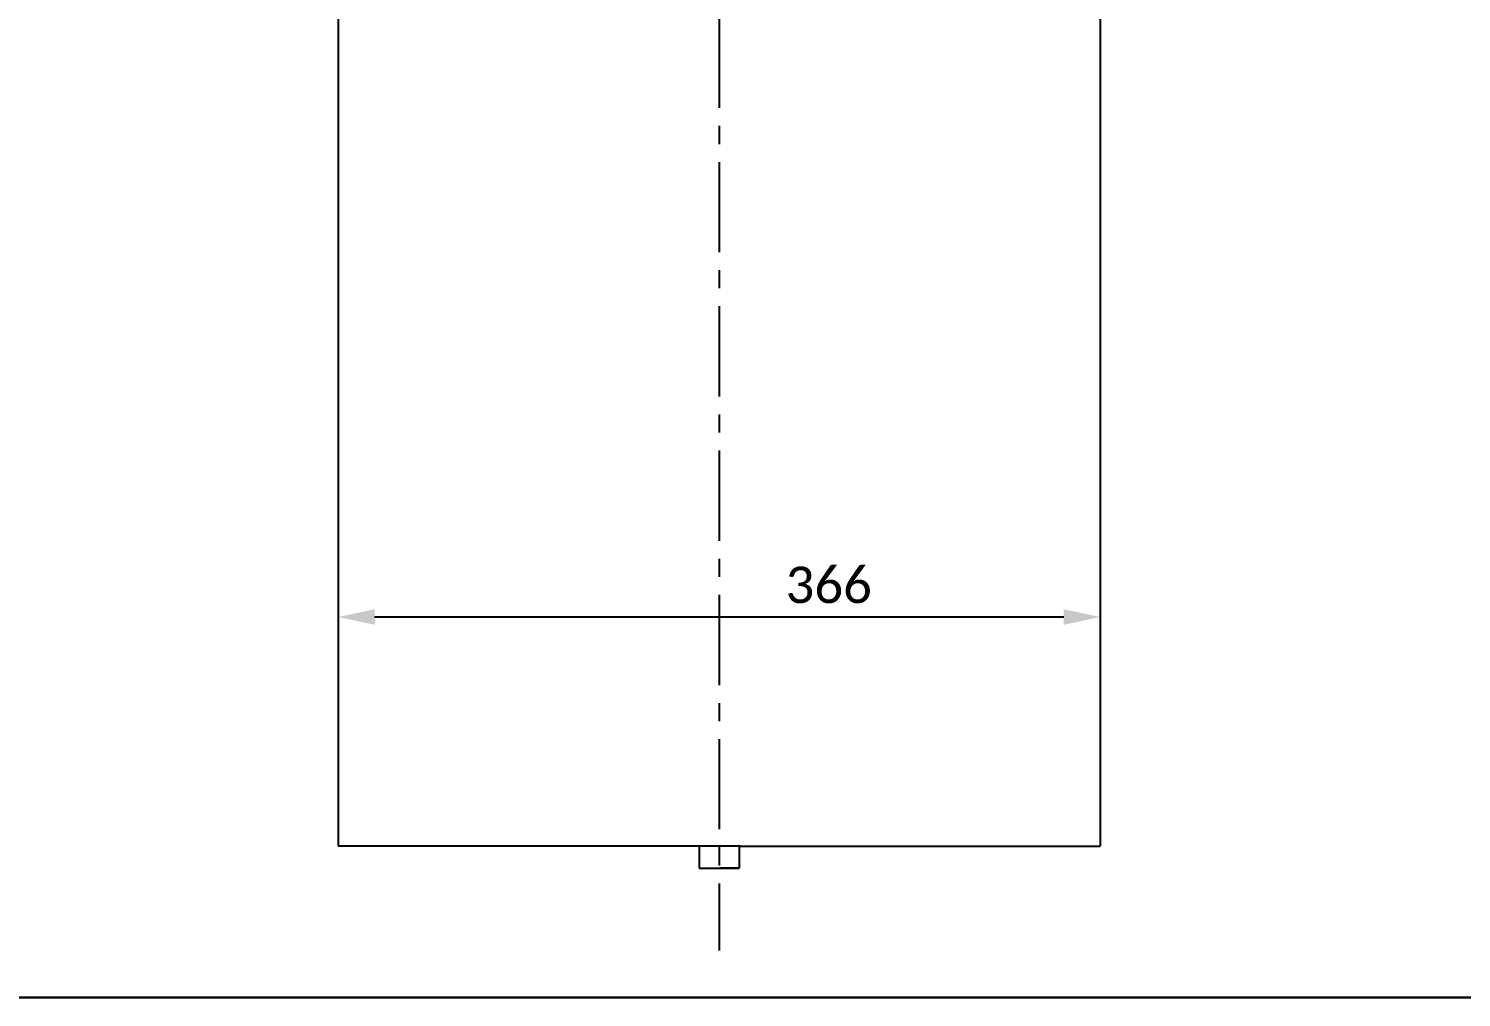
# Model space of a CAD drawing. Header units: millimetres. Extents: x 233 to 4124, y -943 to 2529.
# Drawn here: x 2179 to 2867, y 942 to 1408 of the extents above; entities that cross this region are included whole.
import ezdxf

# ---------------------------------------------------------------- set-up
doc = ezdxf.new("R2010")
doc.units = ezdxf.units.MM
doc.header["$LTSCALE"] = 115.5
doc.header["$PDMODE"] = 3
doc.header["$PDSIZE"] = 8
doc.linetypes.add('CENTER', pattern=[0.6, 0.375, -0.075, 0.075, -0.075])
doc.layers.get('0').update_dxf_attribs({"linetype": 'CONTINUOUS'})
doc.layers.get('Defpoints').update_dxf_attribs({"linetype": 'CONTINUOUS'})
doc.styles.get("Standard").update_dxf_attribs({"font": 'calibri.ttf'})
doc.dimstyles.new('DIMSTYLE_3', dxfattribs={"dimtxt": 17.5, "dimasz": 17.5, "dimexe": 1.5, "dimexo": 1, "dimgap": 0.875, "dimtad": 1, "dimdsep": 46, "dimtxsty": 'Standard', "dimblk": '_FILLED', "dimblk1": '_FILLED', "dimblk2": '_FILLED', "dimcen": 0.09, "dimazin": 2, "dimtp": 0.01, "dimtm": 0.01, "dimtfac": 1, "dimtofl": 0, "dimtmove": 0, "dimatfit": 3, "dimldrblk": '_FILLED', "dimfxl": 1, "dimtolj": 1, "dimarcsym": 0})

# ---------------------------------------------------------------- blocks, each defined once
blk = doc.blocks.new('_FILLED')
at = {"color": 0, "linetype": 'ByBlock'}
blk.add_solid([(0, 0), (-1, 0.214), (-1, -0.214)], dxfattribs=at)
blk = doc.blocks.new('*D208')
at = {"color": 0, "linetype": 'Continuous', "lineweight": -2}
for p, q in [((2327.57, 1132.61), (2327.57, 1123.61)), ((2693.57, 1132.61), (2693.57, 1123.61)), ((2676.07, 1125.11), (2345.07, 1125.11))]:
    blk.add_line(p, q, dxfattribs=at)
at = {"layer": 'Defpoints', "color": 0}
for p in [(2327.57, 1133.61), (2693.57, 1133.61), (2327.57, 1125.11)]:
    blk.add_point(p, dxfattribs=at)
at = {"color": 0, "linetype": 'ByBlock', "lineweight": -2, "xscale": 17.5, "yscale": 17.5, "zscale": 17.5, "rotation": 180}
blk.add_blockref('_FILLED', (2327.57, 1125.11), dxfattribs=at)
at = {"color": 0, "linetype": 'ByBlock', "lineweight": -2, "xscale": 17.5, "yscale": 17.5, "zscale": 17.5}
blk.add_blockref('_FILLED', (2693.57, 1125.11), dxfattribs=at)
at = {"color": 0, "insert": (2563.19, 1149.32), "char_height": 17.5, "attachment_point": 2, "line_spacing_factor": 0.9}
blk.add_mtext('\\A1;{\\A1;366}', dxfattribs=at)

msp = doc.modelspace()

# ---------------------------------------------------------------- linework, layer by layer
at = {"linetype": 'CENTER'}
msp.add_line((2510.57446, 1759.46007), (2510.57446, 964.87595), dxfattribs=at)
for p, q in [((2327.57443, 1425.70515), (2327.57443, 1014.99728)), ((2693.57449, 1425.83816), (2693.57449, 1014.99728)), ((2520.82817, 1015.08716), (2327.57443, 1015.08716)), ((2500.90503, 1015.08716), (2500.90503, 1004.38716)), ((2520.24388, 1015.08716), (2520.24388, 1004.38716)), ((2520.82817, 1015.08716), (2693.57449, 1015.08716)), ((2500.90503, 1004.38716), (2520.24388, 1004.38716)), ((2520.24388, 1004.38716), (2510.90509, 1004.38716))]:
    msp.add_line(p, q)
at = {"color": 0, "linetype": 'Continuous'}
msp.add_line((4124.3337, 942.41374), (2074.57413, 942.41374), dxfattribs=at)
at = {"linetype": 'Continuous'}
msp.add_line((2074.57413, 942.41374), (4124.3337, 942.41374), dxfattribs=at)

# ---------------------------------------------------------------- dimensions: what is measured, and where the dimension line sits
dim = msp.add_linear_dim(base=(2327.57446, 1125.11497), p1=(2693.57446, 1133.61497), p2=(2327.57446, 1133.61497), angle=180, text='{\\A1;<>}', dimstyle='DIMSTYLE_3', override={"dimtxsty": 'Standard'}, dxfattribs=at)
dim.commit()
dim.dimension.update_dxf_attribs({"geometry": '*D208', "text_midpoint": (2563.19392, 1125.11497), "dimtype": 160})

doc.saveas('drawing.dxf')
